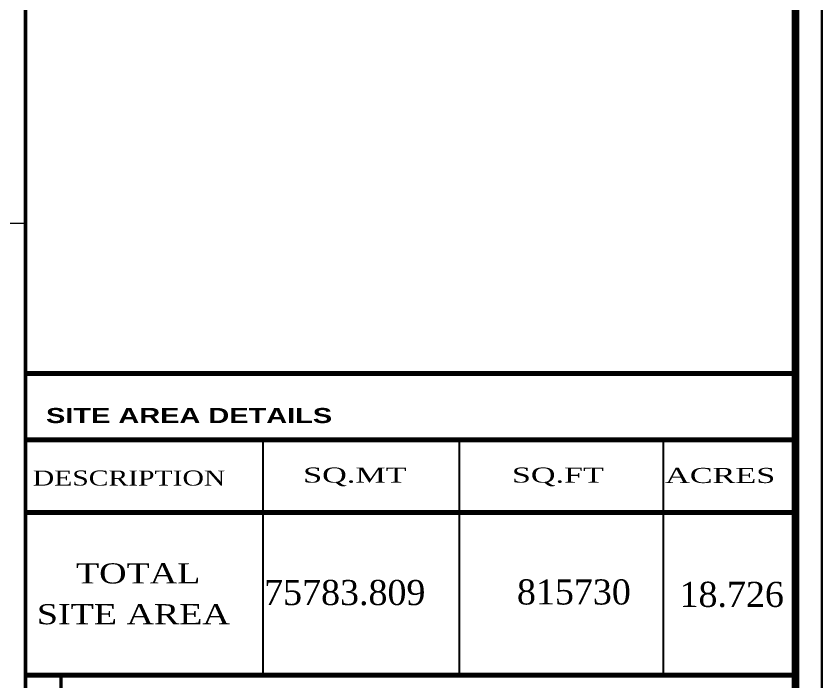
# Model space of a CAD drawing. Header units: metres. Extents: x 420822 to 421453, y 1458172 to 1458620.
# Drawn here: x 421373 to 421453.3, y 1458329.3 to 1458395.6 of the extents above; entities that cross this region are included whole.
import ezdxf

# ---------------------------------------------------------------- set-up
doc = ezdxf.new("R2010")
doc.units = ezdxf.units.M
doc.header["$MEASUREMENT"] = 0
doc.linetypes.add('DOT2', pattern=[0.125, 0, -0.125])
doc.layers.get('0').update_dxf_attribs({"linetype": 'CONTINUOUS'})
doc.layers.add('grid', color=5, linetype='DOT2', lineweight=20)
doc.layers.add('TITLE', color=86, linetype='CONTINUOUS')
doc.layers.add('TITLE1', color=222, linetype='CONTINUOUS')
doc.styles.add('DU', font='dutcheb.ttf', dxfattribs={"width": 1.1})
doc.styles.add('ROMANTICITALIC', font='romantic.ttf')
doc.styles.add('STYLE4', font='', dxfattribs={"height": 5})
doc.styles.get('STYLE4').set_extended_font_data('Arial Black')

msp = doc.modelspace()

# ---------------------------------------------------------------- linework, layer by layer
msp.add_line((421373.931, 1458617.5426), (421373.931, 1458174.9418))
at = {"layer": 'grid', "color": 8, "linetype": 'ByBlock'}
msp.add_line((420825, 1458375), (421373.931, 1458375), dxfattribs=at)
at = {"layer": 'TITLE', "color": 8, "const_width": 0.2297}
msp.add_lwpolyline([(420822.3963, 1458172.3963), (421453.1463, 1458172.3963), (421453.1463, 1458620.1463), (420822.3963, 1458620.1463)], close=True, dxfattribs=at)
at = {"layer": 'TITLE', "color": 12, "const_width": 0.75}
msp.add_lwpolyline([(420825, 1458175), (421450.5426, 1458175), (421450.5426, 1458617.5426), (420825, 1458617.5426)], close=True, dxfattribs=at)
at = {"layer": 'TITLE1', "color": 6}
for p, q in [((421397.5988, 1458330.0068, 135.5594), (421397.5988, 1458353.4271, 135.5594)), ((421417.1034, 1458330.0068, 135.5594), (421417.1034, 1458353.4271, 135.5594)), ((421437.4205, 1458329.8637, 135.5594), (421437.4205, 1458353.4271, 135.5594))]:
    msp.add_line(p, q, dxfattribs=at)
at = {"layer": 'TITLE1', "color": 190}
msp.add_lwpolyline([(421373.931, 1458174.9418, 0.3724, 0.3724, 0), (421373.931, 1458617.5426, 0.2727, 0.2727, 0)], format="xyseb", dxfattribs=at)
at = {"layer": 'TITLE1', "color": 190, "const_width": 0.5004}
for points, elevation in [([(421373.9646, 1458360.0435), (421450.5426, 1458360.0435)], 135.7946), ([(421373.9667, 1458353.4271), (421450.5426, 1458353.4271)], 135.7946), ([(421373.9667, 1458346.1966), (421450.5426, 1458346.1966)], 135.7946), ([(421373.9657, 1458330.0068), (421450.5426, 1458330.0068)], 135.5594)]:
    msp.add_lwpolyline(points, dxfattribs=dict(at, elevation=elevation))
at = {"layer": 'TITLE1', "color": 140, "const_width": 0.3057, "elevation": -0.2352}
msp.add_lwpolyline([(421377.4709, 1458174.9418), (421377.4709, 1458330.0068)], dxfattribs=at)

# ---------------------------------------------------------------- texts
at = {"layer": 'TITLE', "color": 14, "style": 'DU', "width": 1.25}
for s, p in [('TOTAL', (421378.9624, 1458339.149)), ('SITE AREA', (421375.0744, 1458335.0864, 134.3274))]:
    msp.add_text(s, height=2, dxfattribs=at).set_placement(p)
at = {"layer": 'TITLE', "color": 7, "style": 'DU'}
for s, p in [('75783.809', (421397.6779, 1458336.9954, 136.1495)), ('815730', (421422.8306, 1458337.051, 136.1495)), ('18.726', (421439.0018, 1458336.8076, 136.1495))]:
    msp.add_text(s, height=2.5, dxfattribs=at).set_placement(p)
at = {"layer": 'TITLE1', "color": 7, "style": 'STYLE4', "width": 1.2}
msp.add_text('SITE AREA DETAILS', height=1.5, dxfattribs=at).set_placement((421375.9847, 1458355.1109, 136.1495))
at = {"layer": 'TITLE1', "color": 230, "style": 'ROMANTICITALIC'}
for s, width, p in [('DESCRIPTION', 1.3, (421374.6688, 1458348.8884, 135.7946)), ('SQ.MT', 1.5, (421401.5594, 1458349.1844, 136.1495)), ('SQ.FT', 1.5, (421422.3228, 1458349.1844, 136.1495)), ('ACRES ', 1.5, (421437.5721, 1458349.146, 136.1495))]:
    msp.add_text(s, height=1.5, dxfattribs=dict(at, width=width)).set_placement(p)

doc.saveas('drawing.dxf')
